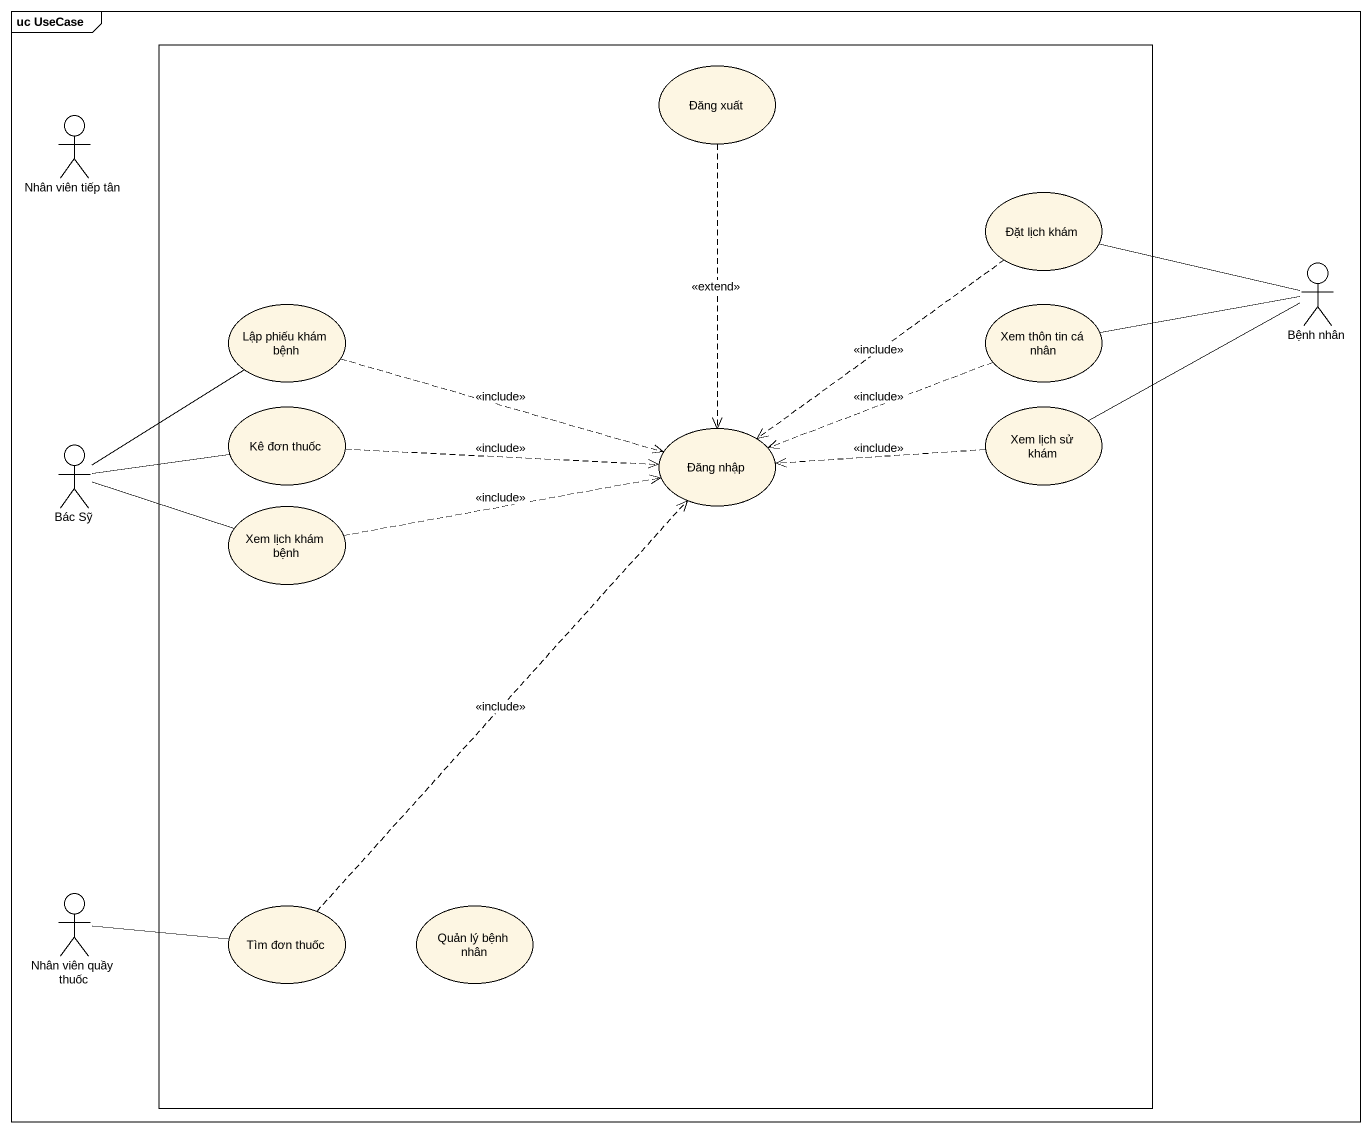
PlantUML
@startuml
mainframe uc UseCase
rectangle " " as rectangle1 {
  usecase "Đăng xuất" as Đăng_xuất
  usecase "Đặt lịch khám" as Đặt_lịch_khám
  usecase "Lập phiếu khám bệnh" as Lập_phiếu_khám_bệnh
  usecase "Xem thôn tin cá nhân" as Xem_thôn_tin_cá_nhân
  usecase "Kê đơn thuốc" as Kê_đơn_thuốc
  usecase "Đăng nhập" as Đăng_nhập
  usecase "Xem lịch sử khám" as Xem_lịch_sử_khám
  usecase "Xem lịch khám bệnh" as Xem_lịch_khám_bệnh
  usecase "Tìm đơn thuốc" as Tìm_đơn_thuốc
  usecase "Quản lý bệnh nhân" as Quản_lý_bệnh_nhân
}
actor "Nhân viên tiếp tân" as Nhân_viên_tiếp_tân
actor "Bệnh nhân" as Bệnh_nhân
actor "Bác Sỹ" as Bác_Sỹ
actor "Nhân viên quầy thuốc" as Nhân_viên_quầy_thuốc
Đăng_xuất ..> Đăng_nhập : <<extend>>
Đặt_lịch_khám ..> Đăng_nhập : <<include>>
Bệnh_nhân -left- Đặt_lịch_khám
Bệnh_nhân -left- Xem_thôn_tin_cá_nhân
Bệnh_nhân -left- Xem_lịch_sử_khám
Lập_phiếu_khám_bệnh .right.> Đăng_nhập : <<include>>
Xem_thôn_tin_cá_nhân .left.> Đăng_nhập : <<include>>
Bác_Sỹ -up- Lập_phiếu_khám_bệnh
Bác_Sỹ -right- Kê_đơn_thuốc
Bác_Sỹ -right- Xem_lịch_khám_bệnh
Kê_đơn_thuốc .right.> Đăng_nhập : <<include>>
Xem_lịch_sử_khám .left.> Đăng_nhập : <<include>>
Xem_lịch_khám_bệnh .right.> Đăng_nhập : <<include>>
Nhân_viên_quầy_thuốc -right- Tìm_đơn_thuốc
Tìm_đơn_thuốc .up.> Đăng_nhập : <<include>>
@enduml
